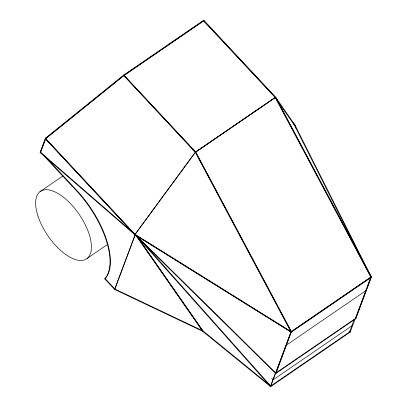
<?xml version="1.0" encoding="UTF-8"?>
<svg xmlns="http://www.w3.org/2000/svg" width="407" height="407" viewBox="0 0 407 407"><rect width="100%" height="100%" fill="white"/><g stroke="black" fill="none" stroke-linecap="round" stroke-linejoin="round"><path stroke-width="0.61" d="M371.184 277.386L275.62 97.37M135.338 234.335L134.763 234.691L40.247 152.656A0.544 0.458 20.5 0 1 40.288 151.999L45.431 138.248L48.082 136.396M45.431 138.248A0.544 0.458 20.5 0 0 45.391 138.904L40.247 152.656L40.695 152.345M40.288 151.999L76.394 190.7A68.117 31.588 55.6 0 1 104.757 278.876L114.601 289.423L202.559 331.212L270.609 386.65L291.173 331.649L370.818 277.055L275.193 97.527L203.688 20.894L124.049 75.488L45.788 138.629L40.644 152.381L132.692 232.28M114.601 289.423L135.328 234.264M114.708 289.474L135.236 234.722M275.468 372.904L270.609 385.902L143.081 242.572M371.174 277.437L291.529 332.031A0.544 0.458 20.5 0 1 290.898 332.02L275.478 373.275A0.544 0.458 20.5 0 0 276.109 373.285L355.754 318.686L371.174 277.437A0.544 0.458 20.5 0 0 371.301 276.902L294.933 124.974L275.595 97.156L204.09 20.528A0.544 0.544 0 0 0 203.368 20.457L123.723 75.051L45.467 138.192A0.544 0.321 51.1 0 0 45.477 138.751L134.854 234.544L195.426 152.03L275.585 97.151M349.664 331.705L354.299 319.302M370.599 277.64L350.254 332.051L270.609 386.65L135.165 234.422L45.788 138.629M355.367 318.223L355.754 318.686A0.544 0.458 20.5 0 0 355.881 318.157L371.301 276.902M134.132 233.526L135.165 234.422L202.559 331.212L202.772 330.805L137.627 237.25M355.881 318.157L275.478 373.275L134.89 234.793L135.165 234.422L291.173 331.649L195.548 152.121L124.049 75.488M202.559 331.212L202.915 330.825L138.08 237.719M371.24 276.902L291.437 331.624L195.823 152.091L275.503 97.466M293.121 123.102L294.846 124.954L294.398 125.275L294.933 125.081L295.889 128.108M45.477 138.751L124.094 75.254L203.988 20.518M203.368 20.457L275.295 97.253M39.988 191.687L63.044 175.885M275.193 97.527L195.548 152.121L134.961 234.641L290.969 331.868L291.458 331.629L276.109 373.285L135.165 234.422M87.098 258.455L107.534 244.449M104.757 278.876L105.159 278.602A68.117 31.588 55.6 0 0 76.796 190.425L44.77 156.1M114.52 289.336L114.916 289.067L202.772 330.805M286.559 345.039L365.674 290.802M352.823 325.178L273.178 379.777L271.881 378.383M195.813 152.096L195.345 152.34L290.969 331.868M349.898 332.295L349.542 331.914L350.254 332.051L350 331.69L270.253 386.36L270.609 385.973L202.915 330.825M349.593 331.832L350 331.69M134.89 234.793L290.898 332.02M293.89 124.12L294.846 124.954M293.121 123.011L294.851 124.863M195.65 151.847L123.779 75.025A0.544 0.321 51.1 0 0 123.738 75.61L195.238 152.243M45.391 138.904L134.763 234.691M270.965 386.406L270.604 386.024L270.609 386.65M105.159 278.602L114.916 289.067M276.618 99.578L294.449 125.229L365.12 265.72M275.676 97.273L371.301 276.801M365.69 266.855L366.259 267.989M294.449 125.229L294.561 125.585M37.958 216.046A40.868 18.951 55.6 0 0 85.974 259.208A40.868 18.951 55.6 0 0 66.702 199.969A40.868 18.951 55.6 0 0 37.958 216.046"/></g></svg>
